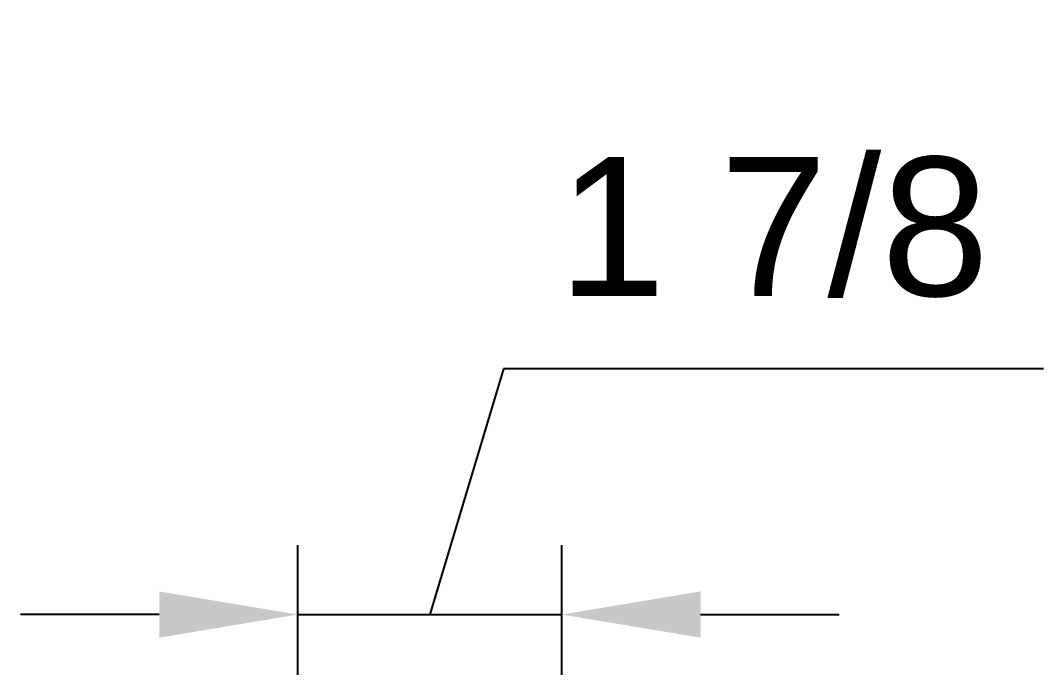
# Model space of a CAD drawing. Header units: inches. Extents: x -12 to 136, y -5 to 104.
# Drawn here: x -6.65 to 0.72, y 5.55 to 10.21 of the extents above; entities that cross this region are included whole.
import ezdxf

# ---------------------------------------------------------------- set-up
doc = ezdxf.new("R2010")
doc.units = ezdxf.units.IN
doc.layers.add('ZANO_W', color=1, linetype='Continuous', lineweight=0)
doc.styles.get("Standard").update_dxf_attribs({"font": 'ARIALUNI.TTF'})
doc.dimstyles.new('amerykanie', dxfattribs={"dimtxt": 50, "dimasz": 50, "dimexe": 0.5, "dimexo": 0.5, "dimgap": 1, "dimtad": 1, "dimdec": 0, "dimzin": 0, "dimlunit": 5, "dimtxsty": 'Standard', "dimcen": 0.09, "dimclrd": 1, "dimclre": 1, "dimclrt": 1, "dimazin": 0, "dimtfac": 1, "dimtdec": 0, "dimtmove": 0, "dimatfit": 3, "dimfxl": 1, "dimtzin": 0, "dimarcsym": 1})

# ---------------------------------------------------------------- blocks, each defined once
blk = doc.blocks.new('*D365')
at = {"layer": 'ZANO_W', "color": 1, "lineweight": -2}
for p, q in [((-3.1728, 7.6986), (-3.7036, 5.9295)), ((0.7194, 7.6986), (-3.1728, 7.6986)), ((-4.6543, 3.7071), (-4.6543, 6.4295)), ((-2.7528, 3.7105), (-2.7528, 6.4295)), ((-5.6543, 5.9295), (-6.6543, 5.9295)), ((-4.6543, 5.9295), (-2.7528, 5.9295)), ((-1.7528, 5.9295), (-0.7528, 5.9295))]:
    blk.add_line(p, q, dxfattribs=at)
at = {"layer": 'ZANO_W', "color": 1}
for points in [[(-5.6543, 5.7628), (-5.6543, 6.0961), (-4.6543, 5.9295)], [(-1.7528, 6.0961), (-1.7528, 5.7628), (-2.7528, 5.9295)]]:
    blk.add_solid(points, dxfattribs=at)
at = {"layer": 'ZANO_W', "color": 1, "insert": (-1.2267, 8.7177), "char_height": 1, "attachment_point": 5}
blk.add_mtext('1 7/8', dxfattribs=at)

msp = doc.modelspace()

# ---------------------------------------------------------------- dimensions: what is measured, and where the dimension line sits
at = {"layer": 'ZANO_W'}
dim = msp.add_linear_dim(base=(-2.75279, 5.92948), p1=(-4.65431, 3.20713), p2=(-2.75279, 3.21045), dimstyle='amerykanie', override={"dimtxt": 1, "dimasz": 1, "dimgap": 0.5, "dimdec": 4, "dimaunit": 1, "dimadec": 1, "dimtdec": 4, "dimtmove": 1, "dimfrac": 2}, dxfattribs=at)
dim.commit()
dim.dimension.update_dxf_attribs({"geometry": '*D365', "text_midpoint": (-2.67282, 8.71767)})

doc.saveas('drawing.dxf')
